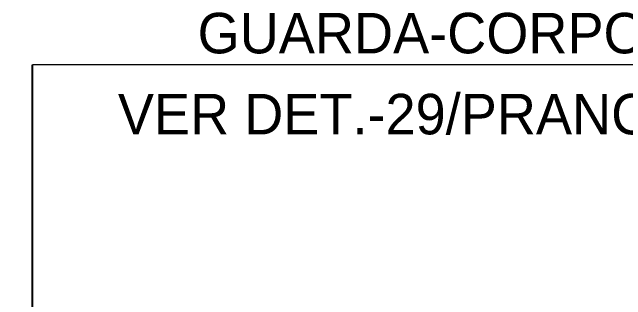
# Model space of a CAD drawing. Header units: metres. Extents: x 2.9 to 62.3, y 8 to 50.1.
# Drawn here: x 14.846 to 16.362, y 24.051 to 24.761 of the extents above; entities that cross this region are included whole.
import ezdxf

# ---------------------------------------------------------------- set-up
doc = ezdxf.new("R2010")
doc.units = ezdxf.units.M
doc.header["$MEASUREMENT"] = 0
doc.layers.add('Level 12', color=7, linetype='Continuous', lineweight=0)
doc.styles.add('Style-INTL_ENGINEERING', font='INTL_ENGINEERING.shx')
doc.dimstyles.get("Standard").update_dxf_attribs({"dimtxt": 0.18, "dimasz": 0.18, "dimexe": 0.18, "dimexo": 0.0625, "dimgap": 0.09, "dimtad": 0, "dimtih": 1, "dimtoh": 1, "dimdec": 4, "dimzin": 1, "dimdsep": 46, "dimtxsty": 'Standard', "dimcen": 0, "dimadec": 0, "dimazin": 0, "dimtfac": 1, "dimtdec": 4, "dimtofl": 0, "dimtmove": 0, "dimatfit": 3, "dimfxl": 0, "dimtolj": 1, "dimtzin": 1, "dimarcsym": 0})

# ---------------------------------------------------------------- blocks, each defined once
blk = doc.blocks.new('TerminatorOpen')
at = {"color": 0, "linetype": 'ByBlock', "lineweight": -2}
for q in [(-1, 0.5), (-1, 0), (-1, -0.5)]:
    blk.add_line((0, 0), q, dxfattribs=at)

msp = doc.modelspace()

# ---------------------------------------------------------------- linework, layer by layer
at = {"layer": 'Level 12', "color": 2, "linetype": 'Continuous', "lineweight": 13}
msp.add_line((16.944, 24.6317), (14.896, 24.6317), dxfattribs=at)

# ---------------------------------------------------------------- texts
at = {"layer": 'Level 12', "color": 2, "linetype": 'Continuous', "lineweight": 13, "insert": (15.9543, 24.609), "char_height": 0.099999, "attachment_point": 5, "line_spacing_factor": 1.200006, "style": 'Style-INTL_ENGINEERING'}
msp.add_mtext('GUARDA-CORPO-08\\PVER DET.-29/PRANCHA-17\\P', dxfattribs=at)

# ---------------------------------------------------------------- leaders
at = {"layer": 'Level 12', "color": 2, "linetype": 'Continuous', "lineweight": 13}
msp.add_leader([(14.896, 22.6515), (14.896, 24.6317)], dimstyle='Standard', override={"dimtxt": 0.0995, "dimasz": 0.0995, "dimgap": 0, "dimtad": 1, "dimtxsty": 'Style-INTL_ENGINEERING', "dimldrblk": 'TerminatorOpen'}, dxfattribs=at)

doc.saveas('drawing.dxf')
